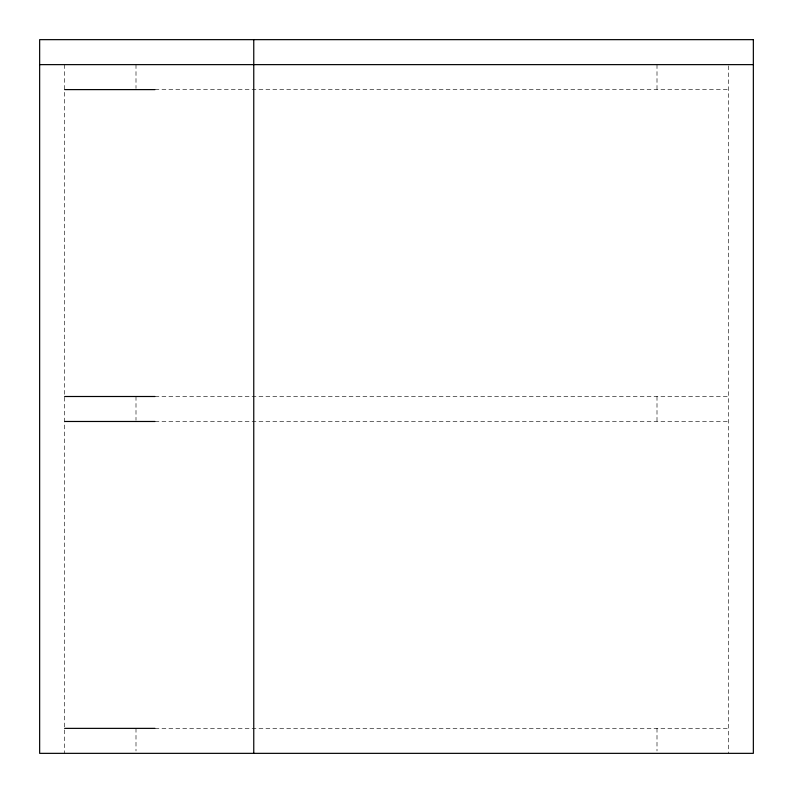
<?xml version="1.0" encoding="UTF-8"?>
<svg xmlns="http://www.w3.org/2000/svg" width="793" height="793" viewBox="0 0 793 793"><rect width="100%" height="100%" fill="white"/><g stroke="black" fill="none" stroke-linecap="round" stroke-linejoin="round"><path stroke-width="0.59" stroke-dasharray="3.96 2.97" d="M155.031 89.609L728.37 89.609M155.031 396.5L728.37 396.5M155.031 421.479L728.37 421.479M155.031 728.37L728.37 728.37M728.37 65.869L728.37 753.35M657 64.63L657 89.609M657 396.5L657 421.479M657 728.37L657 750.971M135.999 64.63L135.999 88.419M135.999 396.5L135.999 420.29M135.999 728.37L135.999 750.971M64.63 64.63L64.63 753.35"/><path stroke-width="1.19" d="M39.65 64.63L753.35 64.63M64.63 89.609L155.031 89.609M64.63 396.5L155.031 396.5M64.63 421.479L155.031 421.479M64.63 728.37L155.031 728.37M253.76 39.65L253.76 753.35M753.35 39.65L39.65 39.65L39.65 753.35L753.35 753.35L753.35 39.65"/></g></svg>
